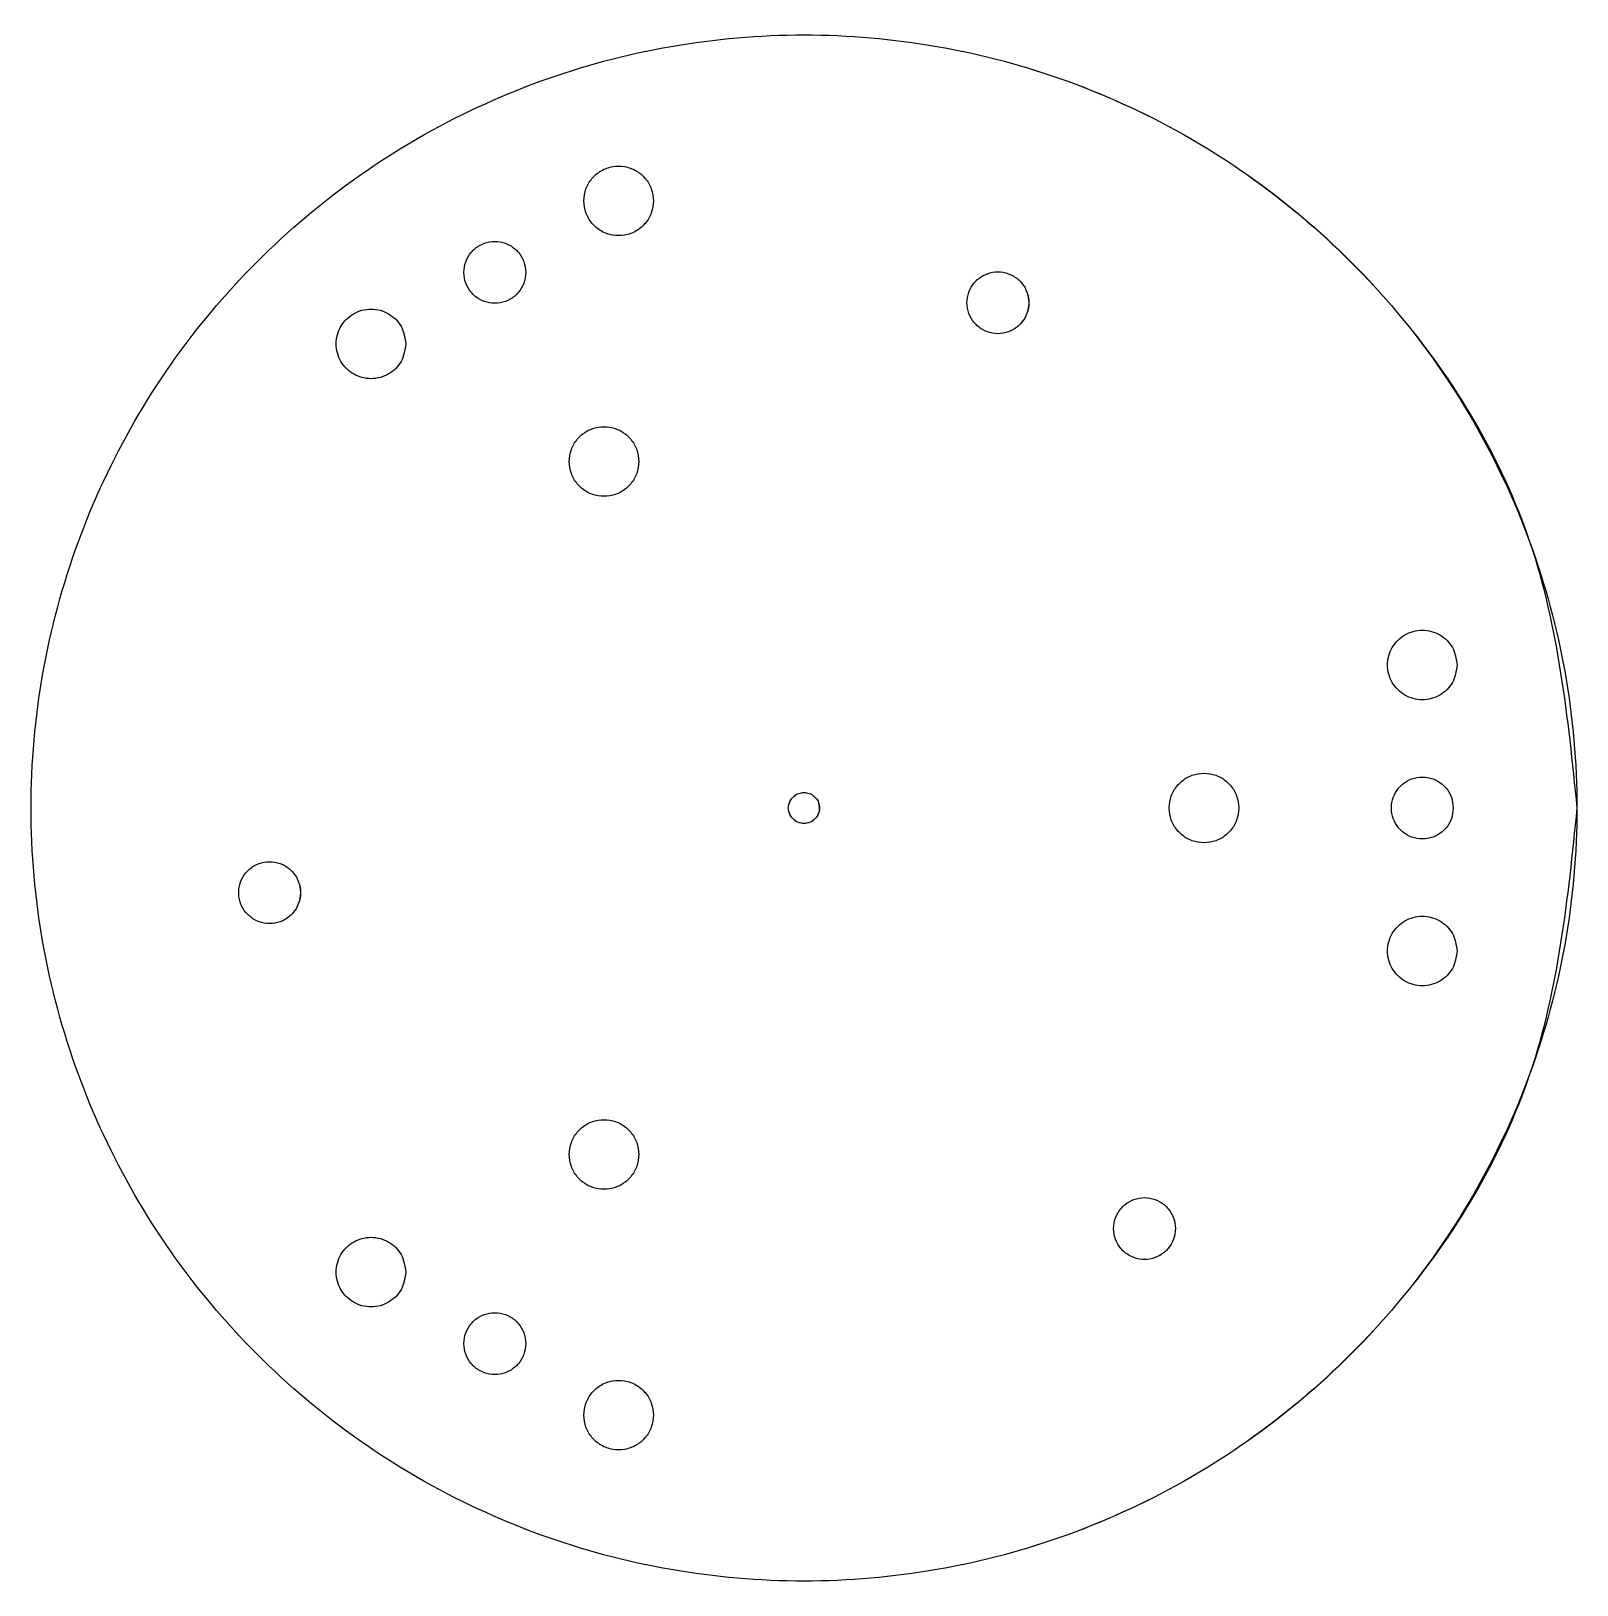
# Model space of a CAD drawing. Extents: x 2 to 202, y 2 to 202.
import ezdxf

# ---------------------------------------------------------------- set-up
doc = ezdxf.new("R2010")
doc.units = 0
doc.layers.get('0').update_dxf_attribs({"linetype": 'CONTINUOUS'})

msp = doc.modelspace()

# ---------------------------------------------------------------- linework, layer by layer
at = {"color": 7}
for points in [[(82.52147, 180.530634)], [(66, 171.280634)], [(131.085756, 167.349232), (131.085756, 167.349232), (131.085756, 167.349232)], [(50.47853, 162.030634)], [(80.625, 146.815416)], [(186.5, 120.498602)], [(104, 101.998602), (104, 101.998602), (104, 101.998602)], [(158.25, 101.998602)], [(186, 101.998602)], [(202, 101.998602), (202, 101.998602), (202, 101.998602)], [(36.861816, 91.048189), (36.861816, 91.048189), (36.861816, 91.048189)], [(186.5, 83.498602)], [(80.625, 57.181787)], [(150.052427, 47.598384), (150.052427, 47.598384), (150.052427, 47.598384)], [(50.47853, 41.966569)], [(66, 32.716569)], [(82.52147, 23.466569)]]:
    msp.add_lwpolyline(points, close=True, dxfattribs=at)
for points, knots in [([(202, 101.998602), (200.805204, 113.690066), (198.432712, 136.90567), (180.026044, 167.585448), (153.075567, 190.395059), (119.702476, 202.492516), (84.289864, 202.492516), (50.963515, 190.395059), (23.826408, 167.585448), (6.113173, 136.90567), (-0.071422, 101.998602), (6.113224, 67.091534), (23.826207, 36.411755), (50.964281, 13.602145), (84.287022, 1.504687), (119.712978, 1.504687), (153.035718, 13.602145), (180.173794, 36.411755), (197.886772, 67.091534), (204.071437, 101.998602), (197.886772, 136.90567), (180.173794, 167.585448), (153.035718, 190.395059), (119.712978, 202.492516), (84.287022, 202.492516), (50.964282, 190.395059), (23.826206, 167.585448), (6.113228, 136.90567), (-0.071437, 101.998602), (6.113228, 67.091534), (23.826206, 36.411755), (50.964282, 13.602145), (84.287022, 1.504687), (119.712978, 1.504687), (153.035718, 13.602145), (180.173794, 36.411755), (197.886772, 67.091534), (204.071437, 101.998602), (197.886772, 136.90567), (180.173794, 167.585448), (153.035718, 190.395059), (119.712978, 202.492516), (84.287022, 202.492516), (50.964281, 190.395059), (23.826207, 167.585448), (6.113224, 136.90567), (-0.071422, 101.998602), (6.113173, 67.091534), (23.826408, 36.411755), (50.963515, 13.602145), (84.289864, 1.504687), (119.702476, 1.504687), (153.075567, 13.602145), (180.026044, 36.411755), (198.432712, 67.091534), (200.805204, 90.307138), (202, 101.998602)], [0, 0, 0, 0, 34.896412, 69.293401, 104.189812, 139.086224, 173.483213, 208.379624, 243.276036, 277.673025, 312.569437, 347.465848, 381.862837, 416.759249, 451.65566, 486.05265, 520.949061, 555.845473, 590.242462, 625.138873, 660.035285, 694.432274, 729.328686, 764.225097, 798.622086, 833.518498, 868.414909, 902.811898, 937.70831, 972.604721, 1007.001711, 1041.898122, 1076.794534, 1111.191523, 1146.087934, 1180.984346, 1215.381335, 1250.277747, 1285.174158, 1319.571147, 1354.467559, 1389.36397, 1423.76096, 1458.657371, 1493.553783, 1527.950772, 1562.847183, 1597.743595, 1632.140584, 1667.036996, 1701.933407, 1736.330396, 1771.226808, 1806.123219, 1840.520208, 1875.41662, 1875.41662, 1875.41662, 1875.41662]), ([(82.52147, 180.530634), (82.467704, 181.05675), (82.360942, 182.101452), (81.532642, 183.482042), (80.31987, 184.508475), (78.818081, 185.05286), (77.224514, 185.05286), (75.724828, 184.508475), (74.503658, 183.482042), (73.706563, 182.101452), (73.428257, 180.530634), (73.706563, 178.959816), (74.503658, 177.579226), (75.724828, 176.552794), (77.224514, 176.008408), (78.818081, 176.008408), (80.31987, 176.552794), (81.532642, 177.579226), (82.360942, 178.959816), (82.467704, 180.004518), (82.52147, 180.530634)], [0, 0, 0, 0, 1.570339, 3.118203, 4.688542, 6.25888, 7.806745, 9.377083, 10.947422, 12.495286, 14.065625, 15.635963, 17.183828, 18.754166, 20.324505, 21.872369, 23.442708, 25.013046, 26.560911, 28.131249, 28.131249, 28.131249, 28.131249]), ([(66, 171.280634), (65.952208, 171.748293), (65.857308, 172.676917), (65.121042, 173.904108), (64.043023, 174.816492), (62.708099, 175.300391), (61.291595, 175.300391), (59.958541, 174.816492), (58.873056, 173.904108), (58.164527, 172.676917), (57.917144, 171.280634), (58.164527, 169.884351), (58.873056, 168.65716), (59.958541, 167.744776), (61.291595, 167.260878), (62.708099, 167.260878), (64.043023, 167.744776), (65.121042, 168.65716), (65.857308, 169.884351), (65.952208, 170.812976), (66, 171.280634)], [0, 0, 0, 0, 1.395856, 2.771736, 4.167592, 5.563449, 6.939329, 8.335185, 9.731041, 11.106921, 12.502777, 13.898634, 15.274513, 16.67037, 18.066226, 19.442106, 20.837962, 22.233819, 23.609698, 25.005555, 25.005555, 25.005555, 25.005555]), ([(131.085756, 167.349232), (131.037965, 167.81689), (130.943065, 168.745514), (130.206798, 169.972706), (129.128779, 170.88509), (127.793856, 171.368988), (126.377351, 171.368988), (125.044297, 170.88509), (123.958813, 169.972706), (123.250283, 168.745514), (123.0029, 167.349232), (123.250285, 165.952949), (123.958805, 164.725758), (125.044328, 163.813373), (126.377237, 163.329475), (127.794276, 163.329475), (129.127185, 163.813373), (130.212708, 164.725758), (130.921227, 165.952949), (131.168614, 167.349232), (130.921227, 168.745514), (130.212708, 169.972706), (129.127185, 170.88509), (127.794276, 171.368988), (126.377237, 171.368988), (125.044328, 170.88509), (123.958805, 169.972706), (123.250286, 168.745514), (123.002899, 167.349232), (123.250286, 165.952949), (123.958805, 164.725758), (125.044328, 163.813373), (126.377237, 163.329475), (127.794276, 163.329475), (129.127185, 163.813373), (130.212708, 164.725758), (130.921227, 165.952949), (131.168614, 167.349232), (130.921227, 168.745514), (130.212708, 169.972706), (129.127185, 170.88509), (127.794276, 171.368988), (126.377237, 171.368988), (125.044328, 170.88509), (123.958805, 169.972706), (123.250285, 168.745514), (123.0029, 167.349232), (123.250283, 165.952949), (123.958813, 164.725758), (125.044297, 163.813373), (126.377351, 163.329475), (127.793856, 163.329475), (129.128779, 163.813373), (130.206798, 164.725758), (130.943065, 165.952949), (131.037965, 166.881573), (131.085756, 167.349232)], [0, 0, 0, 0, 1.395856, 2.771736, 4.167592, 5.563449, 6.939329, 8.335185, 9.731041, 11.106921, 12.502777, 13.898634, 15.274513, 16.67037, 18.066226, 19.442106, 20.837962, 22.233819, 23.609698, 25.005555, 26.401411, 27.777291, 29.173147, 30.569004, 31.944883, 33.34074, 34.736596, 36.112476, 37.508332, 38.904189, 40.280068, 41.675925, 43.071781, 44.447661, 45.843517, 47.239374, 48.615253, 50.01111, 51.406966, 52.782846, 54.178702, 55.574559, 56.950438, 58.346295, 59.742151, 61.118031, 62.513887, 63.909744, 65.285623, 66.68148, 68.077336, 69.453216, 70.849072, 72.244929, 73.620808, 75.016665, 75.016665, 75.016665, 75.016665]), ([(50.47853, 162.030634), (50.354848, 162.82391), (50.111153, 164.386933), (48.319628, 166.107694), (45.98266, 166.745287), (43.621157, 166.107694), (41.901783, 164.386933), (41.263718, 162.030634), (41.901783, 159.674335), (43.621157, 157.953574), (45.98266, 157.315981), (48.319628, 157.953574), (50.111153, 159.674335), (50.354848, 161.237358), (50.47853, 162.030634)], [0, 0, 0, 0, 2.352866, 4.635947, 6.988813, 9.341679, 11.62476, 13.977626, 16.330492, 18.613572, 20.966438, 23.319304, 25.602385, 27.955251, 27.955251, 27.955251, 27.955251]), ([(80.625, 146.815416), (80.571234, 147.341532), (80.464472, 148.386234), (79.636172, 149.766825), (78.4234, 150.793257), (76.921611, 151.337643), (75.328044, 151.337643), (73.828358, 150.793257), (72.607188, 149.766825), (71.810093, 148.386234), (71.531787, 146.815416), (71.810093, 145.244598), (72.607188, 143.864008), (73.828358, 142.837576), (75.328044, 142.29319), (76.921611, 142.29319), (78.4234, 142.837576), (79.636172, 143.864008), (80.464472, 145.244598), (80.571234, 146.289301), (80.625, 146.815416)], [0, 0, 0, 0, 1.570339, 3.118203, 4.688542, 6.25888, 7.806745, 9.377083, 10.947422, 12.495286, 14.065625, 15.635963, 17.183828, 18.754166, 20.324505, 21.872369, 23.442708, 25.013046, 26.560911, 28.131249, 28.131249, 28.131249, 28.131249]), ([(186.5, 120.498602), (186.376318, 121.291877), (186.132623, 122.854901), (184.341098, 124.575661), (182.00413, 125.213255), (179.642627, 124.575661), (177.923253, 122.854901), (177.285188, 120.498602), (177.923253, 118.142303), (179.642627, 116.421542), (182.00413, 115.783949), (184.341098, 116.421542), (186.132623, 118.142303), (186.376318, 119.705326), (186.5, 120.498602)], [0, 0, 0, 0, 2.352866, 4.635947, 6.988813, 9.341679, 11.624759, 13.977625, 16.330491, 18.613572, 20.966438, 23.319304, 25.602385, 27.955251, 27.955251, 27.955251, 27.955251]), ([(158.25, 101.998602), (158.196234, 102.524718), (158.089472, 103.56942), (157.261172, 104.95001), (156.0484, 105.976442), (154.546611, 106.520828), (152.953044, 106.520828), (151.453358, 105.976442), (150.232188, 104.95001), (149.435093, 103.56942), (149.156787, 101.998602), (149.435093, 100.427784), (150.232188, 99.047194), (151.453358, 98.020761), (152.953044, 97.476376), (154.546611, 97.476376), (156.0484, 98.020761), (157.261172, 99.047194), (158.089472, 100.427784), (158.196234, 101.472486), (158.25, 101.998602)], [0, 0, 0, 0, 1.570339, 3.118203, 4.688542, 6.25888, 7.806745, 9.377083, 10.947422, 12.495286, 14.065625, 15.635963, 17.183828, 18.754166, 20.324505, 21.872369, 23.442708, 25.013046, 26.560911, 28.131249, 28.131249, 28.131249, 28.131249]), ([(186, 101.998602), (185.952208, 102.46626), (185.857308, 103.394885), (185.121042, 104.622076), (184.043023, 105.53446), (182.708099, 106.018358), (181.291595, 106.018358), (179.958541, 105.53446), (178.873056, 104.622076), (178.164527, 103.394885), (177.917144, 101.998602), (178.164527, 100.602319), (178.873056, 99.375128), (179.958541, 98.462743), (181.291595, 97.978845), (182.708099, 97.978845), (184.043023, 98.462743), (185.121042, 99.375128), (185.857308, 100.602319), (185.952208, 101.530943), (186, 101.998602)], [0, 0, 0, 0, 1.395856, 2.771736, 4.167592, 5.563449, 6.939329, 8.335185, 9.731041, 11.106921, 12.502777, 13.898634, 15.274513, 16.67037, 18.066226, 19.442106, 20.837962, 22.233819, 23.609698, 25.005555, 25.005555, 25.005555, 25.005555]), ([(104, 101.998602), (103.976104, 102.232431), (103.928654, 102.696743), (103.560521, 103.310339), (103.021511, 103.766531), (102.35405, 104.00848), (101.645797, 104.00848), (100.97927, 103.766531), (100.436528, 103.310339), (100.082263, 102.696743), (99.958572, 101.998602), (100.082264, 101.30046), (100.436524, 100.686865), (100.979286, 100.230673), (101.64574, 99.988723), (102.35426, 99.988723), (103.020714, 100.230673), (103.563476, 100.686865), (103.917735, 101.30046), (104.041429, 101.998602), (103.917735, 102.696743), (103.563476, 103.310339), (103.020714, 103.766531), (102.35426, 104.00848), (101.64574, 104.00848), (100.979286, 103.766531), (100.436524, 103.310339), (100.082265, 102.696743), (99.958571, 101.998602), (100.082265, 101.30046), (100.436524, 100.686865), (100.979286, 100.230673), (101.64574, 99.988723), (102.35426, 99.988723), (103.020714, 100.230673), (103.563476, 100.686865), (103.917735, 101.30046), (104.041429, 101.998602), (103.917735, 102.696742), (103.563478, 103.310342), (103.020706, 103.766517), (102.354288, 104.008527), (101.645634, 104.008303), (100.905522, 103.740348), (100.267335, 103.137287), (99.941094, 102.239807), (100.050358, 101.289014), (100.577762, 100.490262), (101.404922, 100.013026), (102.360276, 99.954386), (103.238384, 100.339734), (103.852335, 101.054232), (103.999992, 101.71565), (104, 101.998602), (104, 101.998602), (104.00007, 101.604116), (103.917703, 102.98384), (103.563484, 103.23264), (103.020712, 103.787486), (102.35426, 104.002956), (101.64574, 104.009974), (100.979286, 103.766127), (100.436525, 103.310444), (100.082266, 102.696714), (99.958573, 101.99861), (100.082265, 101.300459), (100.436529, 100.686866), (100.97927, 100.230673), (101.645797, 99.988724), (102.354049, 99.988724), (103.021511, 100.230673), (103.560521, 100.686865), (103.928654, 101.300461), (103.976104, 101.764773), (104, 101.998602)], [0, 0, 0, 0, 0.697928, 1.385868, 2.083796, 2.781724, 3.469664, 4.167592, 4.865521, 5.553461, 6.251389, 6.949317, 7.637257, 8.335185, 9.033113, 9.721053, 10.418981, 11.116909, 11.804849, 12.502777, 13.200706, 13.888645, 14.586574, 15.284502, 15.972442, 16.67037, 17.368298, 18.056238, 18.754166, 19.452094, 20.140034, 20.837962, 21.535891, 22.22383, 22.921759, 23.619687, 24.307627, 25.005555, 25.703483, 26.391423, 27.089351, 27.787279, 28.475219, 29.173147, 30.103154, 31.010666, 31.940673, 32.870681, 33.778192, 34.7082, 35.638208, 36.545719, 37.475727, 37.475727, 37.475727, 37.475727, 38.173655, 38.861594, 39.559522, 40.257451, 40.94539, 41.643318, 42.341246, 43.029185, 43.727113, 44.425041, 45.11298, 45.810908, 46.508836, 47.196775, 47.894703, 48.592632, 49.280571, 49.978499, 49.978499, 49.978499, 49.978499]), ([(36.861816, 91.048189), (36.814024, 91.515848), (36.719125, 92.444472), (35.982858, 93.671663), (34.904839, 94.584048), (33.569915, 95.067946), (32.153411, 95.067946), (30.820357, 94.584048), (29.734872, 93.671663), (29.026343, 92.444472), (28.778959, 91.048189), (29.026345, 89.651907), (29.734864, 88.424715), (30.820387, 87.512331), (32.153297, 87.028433), (33.570335, 87.028433), (34.903245, 87.512331), (35.988768, 88.424715), (36.697287, 89.651907), (36.944674, 91.048189), (36.697287, 92.444472), (35.988768, 93.671663), (34.903245, 94.584048), (33.570335, 95.067946), (32.153297, 95.067946), (30.820387, 94.584048), (29.734864, 93.671663), (29.026345, 92.444472), (28.778959, 91.048189), (29.026345, 89.651907), (29.734864, 88.424715), (30.820387, 87.512331), (32.153297, 87.028433), (33.570335, 87.028433), (34.903245, 87.512331), (35.988768, 88.424715), (36.697287, 89.651907), (36.944674, 91.048189), (36.697287, 92.444472), (35.988768, 93.671663), (34.903245, 94.584048), (33.570335, 95.067946), (32.153297, 95.067946), (30.820387, 94.584048), (29.734864, 93.671663), (29.026345, 92.444472), (28.778959, 91.048189), (29.026343, 89.651907), (29.734872, 88.424715), (30.820357, 87.512331), (32.153411, 87.028433), (33.569915, 87.028433), (34.904839, 87.512331), (35.982858, 88.424715), (36.719125, 89.651907), (36.814024, 90.580531), (36.861816, 91.048189)], [0, 0, 0, 0, 1.395856, 2.771736, 4.167592, 5.563449, 6.939329, 8.335185, 9.731041, 11.106921, 12.502777, 13.898634, 15.274513, 16.67037, 18.066226, 19.442106, 20.837962, 22.233819, 23.609698, 25.005555, 26.401411, 27.777291, 29.173147, 30.569004, 31.944883, 33.34074, 34.736596, 36.112476, 37.508332, 38.904189, 40.280068, 41.675925, 43.071781, 44.447661, 45.843517, 47.239374, 48.615253, 50.01111, 51.406966, 52.782846, 54.178702, 55.574559, 56.950438, 58.346295, 59.742151, 61.118031, 62.513887, 63.909744, 65.285623, 66.68148, 68.077336, 69.453216, 70.849072, 72.244929, 73.620808, 75.016665, 75.016665, 75.016665, 75.016665]), ([(186.5, 83.498602), (186.376318, 84.291877), (186.132623, 85.854901), (184.341098, 87.575661), (182.00413, 88.213255), (179.642627, 87.575661), (177.923253, 85.854901), (177.285188, 83.498602), (177.923253, 81.142303), (179.642627, 79.421542), (182.00413, 78.783949), (184.341098, 79.421542), (186.132623, 81.142303), (186.376318, 82.705326), (186.5, 83.498602)], [0, 0, 0, 0, 2.352866, 4.635947, 6.988813, 9.341679, 11.624759, 13.977625, 16.330491, 18.613572, 20.966438, 23.319304, 25.602385, 27.955251, 27.955251, 27.955251, 27.955251]), ([(80.625, 57.181787), (80.571234, 57.707903), (80.464472, 58.752605), (79.636172, 60.133195), (78.4234, 61.159628), (76.921611, 61.704013), (75.328044, 61.704013), (73.828358, 61.159628), (72.607188, 60.133195), (71.810093, 58.752605), (71.531787, 57.181787), (71.810093, 55.610969), (72.607188, 54.230379), (73.828358, 53.203947), (75.328044, 52.659561), (76.921611, 52.659561), (78.4234, 53.203947), (79.636172, 54.230379), (80.464472, 55.610969), (80.571234, 56.655671), (80.625, 57.181787)], [0, 0, 0, 0, 1.570339, 3.118203, 4.688542, 6.25888, 7.806745, 9.377083, 10.947422, 12.495286, 14.065625, 15.635963, 17.183828, 18.754166, 20.324505, 21.872369, 23.442708, 25.013046, 26.560911, 28.131249, 28.131249, 28.131249, 28.131249]), ([(150.052427, 47.598384), (150.004636, 48.066043), (149.909736, 48.994667), (149.173469, 50.221858), (148.09545, 51.134243), (146.760526, 51.618141), (145.344022, 51.618141), (144.010968, 51.134243), (142.925484, 50.221858), (142.216954, 48.994667), (141.96957, 47.598384), (142.216956, 46.202102), (142.925476, 44.974911), (144.010999, 44.062526), (145.343908, 43.578628), (146.760947, 43.578628), (148.093856, 44.062526), (149.179379, 44.974911), (149.887898, 46.202102), (150.135285, 47.598384), (149.887898, 48.994667), (149.179379, 50.221858), (148.093856, 51.134243), (146.760947, 51.618141), (145.343908, 51.618141), (144.010999, 51.134243), (142.925476, 50.221858), (142.216956, 48.994667), (141.96957, 47.598384), (142.216956, 46.202102), (142.925476, 44.974911), (144.010999, 44.062526), (145.343908, 43.578628), (146.760947, 43.578628), (148.093856, 44.062526), (149.179379, 44.974911), (149.887898, 46.202102), (150.135285, 47.598384), (149.887898, 48.994667), (149.179379, 50.221858), (148.093856, 51.134243), (146.760947, 51.618141), (145.343908, 51.618141), (144.010999, 51.134243), (142.925476, 50.221858), (142.216956, 48.994667), (141.96957, 47.598384), (142.216954, 46.202102), (142.925484, 44.974911), (144.010968, 44.062526), (145.344022, 43.578628), (146.760526, 43.578628), (148.09545, 44.062526), (149.173469, 44.974911), (149.909736, 46.202102), (150.004636, 47.130726), (150.052427, 47.598384)], [0, 0, 0, 0, 1.395856, 2.771736, 4.167592, 5.563449, 6.939329, 8.335185, 9.731041, 11.106921, 12.502777, 13.898634, 15.274513, 16.67037, 18.066226, 19.442106, 20.837962, 22.233819, 23.609698, 25.005555, 26.401411, 27.777291, 29.173147, 30.569004, 31.944883, 33.34074, 34.736596, 36.112476, 37.508332, 38.904189, 40.280068, 41.675925, 43.071781, 44.447661, 45.843517, 47.239374, 48.615253, 50.01111, 51.406966, 52.782846, 54.178702, 55.574559, 56.950438, 58.346295, 59.742151, 61.118031, 62.513887, 63.909744, 65.285623, 66.68148, 68.077336, 69.453216, 70.849072, 72.244929, 73.620808, 75.016665, 75.016665, 75.016665, 75.016665]), ([(50.47853, 41.966569), (50.354848, 42.759845), (50.111153, 44.322868), (48.319628, 46.043629), (45.98266, 46.681223), (43.621157, 46.043629), (41.901783, 44.322868), (41.263718, 41.966569), (41.901783, 39.610271), (43.621157, 37.88951), (45.98266, 37.251916), (48.319628, 37.88951), (50.111153, 39.610271), (50.354848, 41.173294), (50.47853, 41.966569)], [0, 0, 0, 0, 2.352866, 4.635947, 6.988813, 9.341679, 11.62476, 13.977626, 16.330492, 18.613572, 20.966438, 23.319304, 25.602385, 27.955251, 27.955251, 27.955251, 27.955251]), ([(66, 32.716569), (65.952208, 33.184228), (65.857308, 34.112852), (65.121042, 35.340043), (64.043023, 36.252428), (62.708099, 36.736326), (61.291595, 36.736326), (59.958541, 36.252428), (58.873056, 35.340043), (58.164527, 34.112852), (57.917144, 32.716569), (58.164527, 31.320287), (58.873056, 30.093096), (59.958541, 29.180711), (61.291595, 28.696813), (62.708099, 28.696813), (64.043023, 29.180711), (65.121042, 30.093096), (65.857308, 31.320287), (65.952208, 32.248911), (66, 32.716569)], [0, 0, 0, 0, 1.395856, 2.771736, 4.167592, 5.563449, 6.939329, 8.335185, 9.731041, 11.106921, 12.502777, 13.898634, 15.274513, 16.67037, 18.066226, 19.442106, 20.837962, 22.233819, 23.609698, 25.005555, 25.005555, 25.005555, 25.005555]), ([(82.52147, 23.466569), (82.467704, 23.992685), (82.360942, 25.037388), (81.532642, 26.417978), (80.31987, 27.44441), (78.818081, 27.988796), (77.224514, 27.988796), (75.724828, 27.44441), (74.503658, 26.417978), (73.706563, 25.037388), (73.428257, 23.466569), (73.706563, 21.895751), (74.503658, 20.515161), (75.724828, 19.488729), (77.224514, 18.944343), (78.818081, 18.944343), (80.31987, 19.488729), (81.532642, 20.515161), (82.360942, 21.895751), (82.467704, 22.940454), (82.52147, 23.466569)], [0, 0, 0, 0, 1.570339, 3.118203, 4.688542, 6.25888, 7.806745, 9.377083, 10.947422, 12.495286, 14.065625, 15.635963, 17.183828, 18.754166, 20.324505, 21.872369, 23.442708, 25.013046, 26.560911, 28.131249, 28.131249, 28.131249, 28.131249])]:
    msp.add_open_spline(points, degree=3, knots=knots, dxfattribs=at)

doc.saveas('drawing.dxf')
